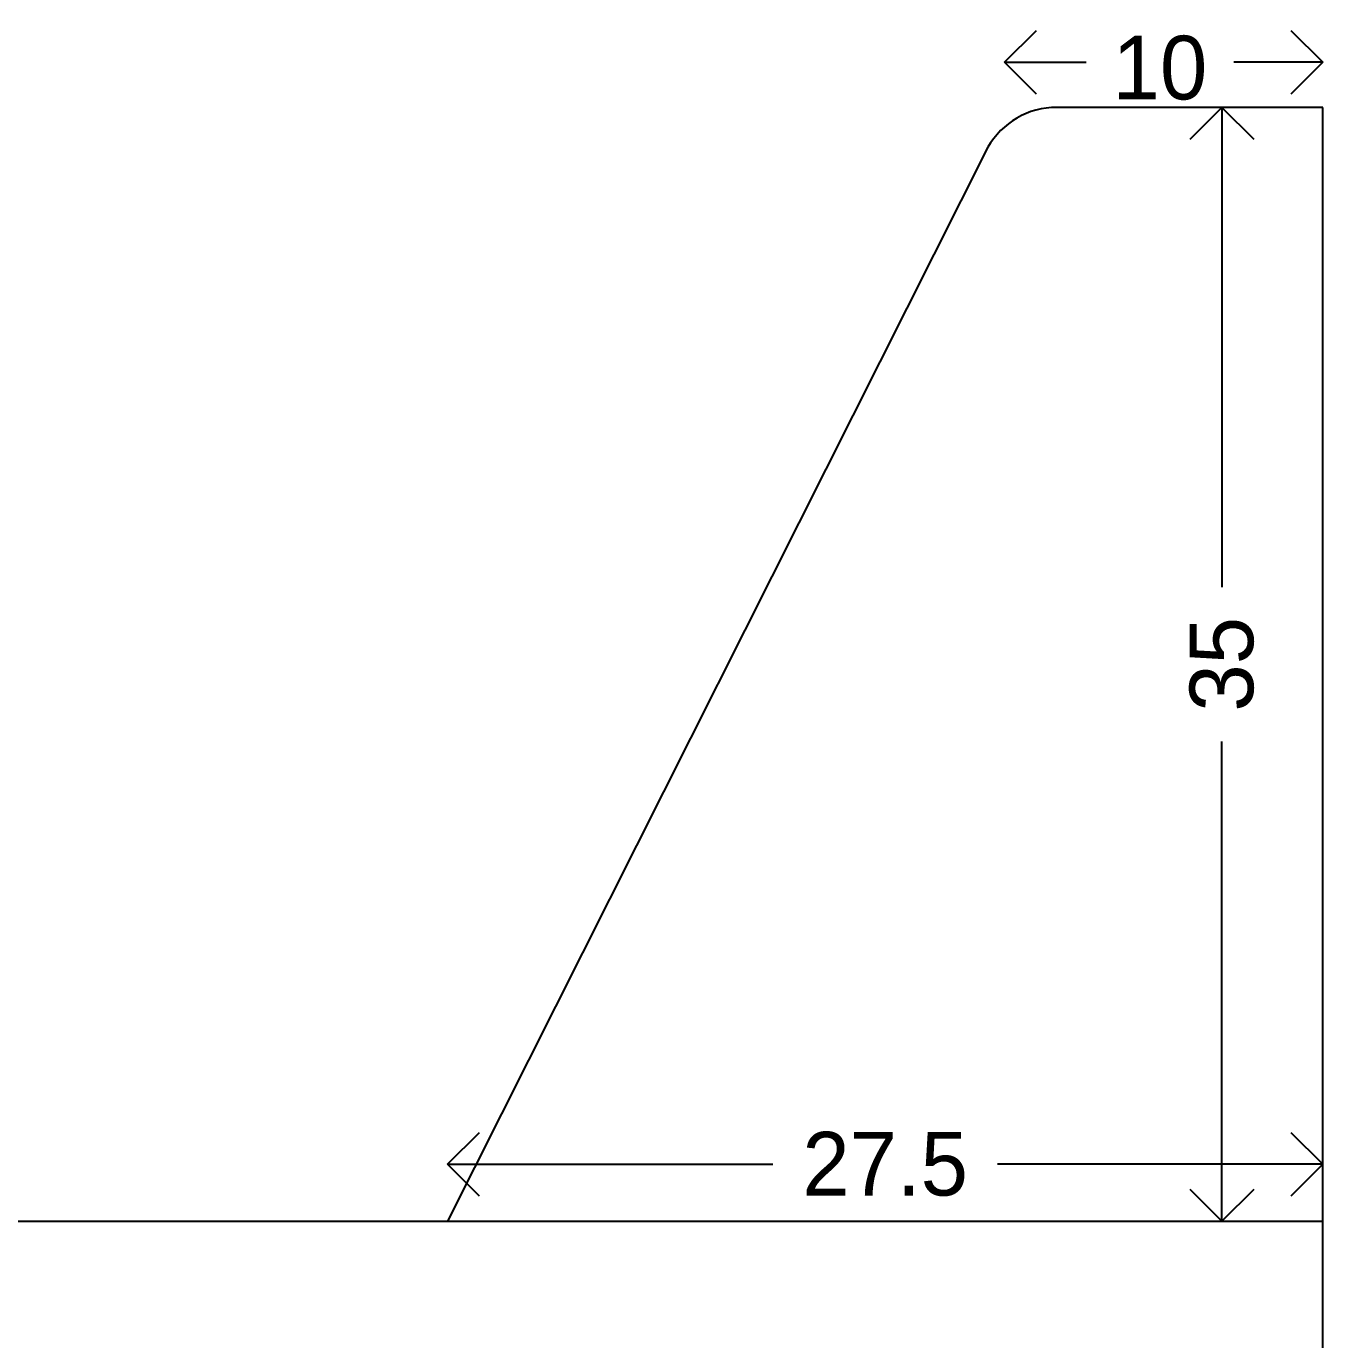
# Model space of a CAD drawing. Header units: metres. Extents: x -16 to 65907, y -5261 to 15511.
# Drawn here: x 65739.67 to 65780.41, y 5556.93 to 5598.21 of the extents above; entities that cross this region are included whole.
import ezdxf

# ---------------------------------------------------------------- set-up
doc = ezdxf.new("R2010")
doc.units = ezdxf.units.M
doc.header["$PDMODE"] = 67
doc.header["$PDSIZE"] = -5
doc.layers.get('0').update_dxf_attribs({"color": 6})
doc.layers.add('BC-TEXT', color=7, linetype='Continuous')
doc.styles.add('BC-1IN10-1', font='FreeSans.ttf', dxfattribs={"height": 2})
doc.dimstyles.new('BC-1IN10-1', dxfattribs={"dimtxt": 2, "dimasz": 2, "dimexe": 0.18, "dimexo": 0.0625, "dimgap": 1, "dimtad": 0, "dimtoh": 1, "dimzin": 12, "dimdsep": 46, "dimtxsty": 'BC-1IN10-1', "dimblk": 'OPEN90', "dimcen": 0.09, "dimse1": 1, "dimse2": 1, "dimclrd": 256, "dimclre": 256, "dimclrt": 7, "dimadec": 0, "dimazin": 0, "dimtfac": 1, "dimtdec": 1, "dimtofl": 0, "dimtmove": 1, "dimatfit": 3, "dimldrblk": 'OPEN90', "dimfxl": 1, "dimtolj": 1, "dimtzin": 0, "dimlwd": -1, "dimarcsym": 0})

# ---------------------------------------------------------------- blocks, each defined once
blk = doc.blocks.new('_OPEN90')
at = {"color": 0, "linetype": 'ByBlock'}
for p, q in [((-0.5, 0.5), (0, 0)), ((0, 0), (-1, 0)), ((0, 0), (-0.5, -0.5))]:
    blk.add_line(p, q, dxfattribs=at)
blk = doc.blocks.new('*D2600')
at = {"layer": 'BC-TEXT'}
for p, q in [((65754.906, 5562.449), (65763.131, 5562.449)), ((65778.406, 5562.449), (65770.182, 5562.449))]:
    blk.add_line(p, q, dxfattribs=at)
at = {"layer": 'Defpoints', "color": 0}
for p in [(65780.406, 5562.449), (65752.906, 5560.658), (65780.406, 5560.658)]:
    blk.add_point(p, dxfattribs=at)
at = {"layer": 'BC-TEXT', "xscale": 2, "yscale": 2, "zscale": 2, "rotation": 180}
blk.add_blockref('_OPEN90', (65752.906, 5562.449), dxfattribs=at)
at = {"layer": 'BC-TEXT', "xscale": 2, "yscale": 2, "zscale": 2}
blk.add_blockref('_OPEN90', (65780.406, 5562.449), dxfattribs=at)
at = {"layer": 'BC-TEXT', "color": 7, "insert": (65766.656, 5562.449), "char_height": 2, "attachment_point": 5, "style": 'BC-1IN10-1'}
blk.add_mtext('\\A1;27.5', dxfattribs=at)
blk = doc.blocks.new('*D2601')
at = {"layer": 'BC-TEXT'}
for p, q in [((65777.238, 5593.658), (65777.238, 5580.581)), ((65777.238, 5562.658), (65777.238, 5575.736))]:
    blk.add_line(p, q, dxfattribs=at)
at = {"layer": 'Defpoints', "color": 0}
for p in [(65780.406, 5595.658), (65777.238, 5560.658), (65780.406, 5560.658)]:
    blk.add_point(p, dxfattribs=at)
at = {"layer": 'BC-TEXT', "xscale": 2, "yscale": 2, "zscale": 2}
for p, rotation in [((65777.238, 5595.658), 90), ((65777.238, 5560.658), 270)]:
    blk.add_blockref('_OPEN90', p, dxfattribs=dict(at, rotation=rotation))
at = {"layer": 'BC-TEXT', "color": 7, "insert": (65777.238, 5578.158), "char_height": 2, "attachment_point": 5, "rotation": 90, "style": 'BC-1IN10-1'}
blk.add_mtext('\\A1;35', dxfattribs=at)
blk = doc.blocks.new('*D2602')
at = {"layer": 'BC-TEXT'}
for p, q in [((65772.407, 5597.074), (65772.974, 5597.074)), ((65778.406, 5597.074), (65777.611, 5597.074))]:
    blk.add_line(p, q, dxfattribs=at)
at = {"layer": 'Defpoints', "color": 0}
for p in [(65780.406, 5597.074), (65770.407, 5595.658), (65780.406, 5595.658)]:
    blk.add_point(p, dxfattribs=at)
at = {"layer": 'BC-TEXT', "xscale": 2, "yscale": 2, "zscale": 2, "rotation": 180}
blk.add_blockref('_OPEN90', (65770.407, 5597.074), dxfattribs=at)
at = {"layer": 'BC-TEXT', "xscale": 2, "yscale": 2, "zscale": 2}
blk.add_blockref('_OPEN90', (65780.406, 5597.074), dxfattribs=at)
at = {"layer": 'BC-TEXT', "color": 7, "insert": (65775.292, 5596.895), "char_height": 2, "attachment_point": 5, "style": 'BC-1IN10-1'}
blk.add_mtext('\\A1;10', dxfattribs=at)

msp = doc.modelspace()

# ---------------------------------------------------------------- linework, layer by layer
at = {"layer": 'BC-TEXT'}
for p, q in [((65780.406, 5595.658), (65772.047, 5595.658)), ((65780.406, 5558.158), (65780.406, 5595.658)), ((65769.882, 5594.408), (65752.906, 5560.658)), ((65700.406, 5560.658), (65780.406, 5560.658)), ((65780.406, 5540.658), (65780.406, 5558.158))]:
    msp.add_line(p, q, dxfattribs=at)
msp.add_arc((65772.047, 5593.158), 2.5, 90, 150.0127, dxfattribs=at)

# ---------------------------------------------------------------- dimensions: what is measured, and where the dimension line sits
dim = msp.add_linear_dim(base=(65780.406, 5597.074), p1=(65770.407, 5595.658), p2=(65780.406, 5595.658), dimstyle='BC-1IN10-1', dxfattribs=at)
dim.commit()
dim.dimension.update_dxf_attribs({"geometry": '*D2602', "text_midpoint": (65775.292, 5596.895), "dimtype": 160})
dim = msp.add_linear_dim(base=(65777.238, 5560.658), p1=(65780.406, 5595.658), p2=(65780.406, 5560.658), angle=90, dimstyle='BC-1IN10-1', dxfattribs=at)
dim.commit()
dim.dimension.update_dxf_attribs({"geometry": '*D2601', "text_midpoint": (65777.238, 5578.158)})
dim = msp.add_linear_dim(base=(65780.406, 5562.449), p1=(65752.906, 5560.658), p2=(65780.406, 5560.658), dimstyle='BC-1IN10-1', dxfattribs=at)
dim.commit()
dim.dimension.update_dxf_attribs({"geometry": '*D2600', "text_midpoint": (65766.656, 5562.449)})

doc.saveas('drawing.dxf')
